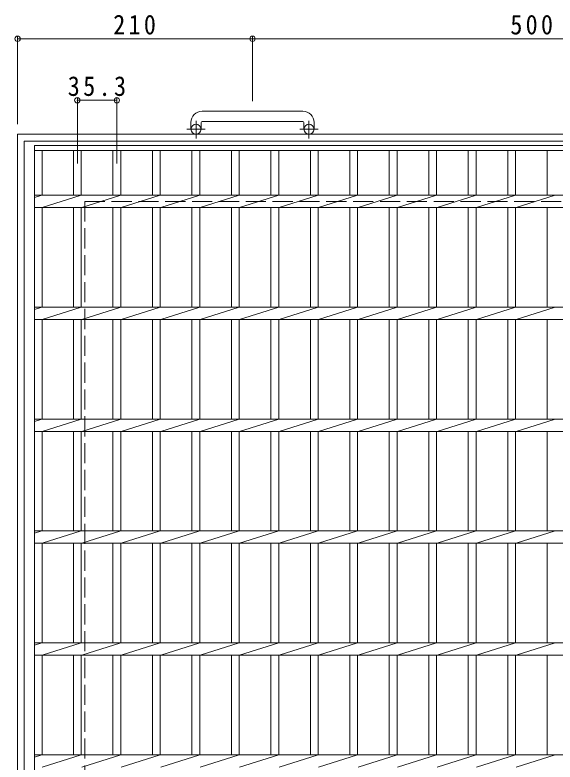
# Model space of a CAD drawing. Units: millimetres, scale not verified. Extents: x -1057 to 1091, y -818 to 814.
# Drawn here: x -1028 to -545, y 4 to 672 of the extents above; entities that cross this region are included whole.
import ezdxf

# ---------------------------------------------------------------- set-up
doc = ezdxf.new("R2010")
doc.units = ezdxf.units.MM
doc.header["$LTSCALE"] = 6
doc.header["$PDMODE"] = 32
doc.header["$PDSIZE"] = 4.8
doc.linetypes.add('CHAIN1', pattern=[8, 5, -1, 1, -1])
doc.linetypes.add('DASHED3', pattern=[4, 3, -1])
for name, color, linetype, lineweight in [('B-1', 2, 'Continuous', 9), ('B-2', 3, 'Continuous', 9), ('B-4', 7, 'Continuous', 9)]:
    doc.layers.add(name, color=color, linetype=linetype, lineweight=lineweight)
doc.styles.add('ＭＳ ゴシック', font='')
doc.styles.get('ＭＳ ゴシック').set_extended_font_data('MS Gothic')

msp = doc.modelspace()

# ---------------------------------------------------------------- linework, layer by layer
at = {"layer": 'B-1'}
for p, q in [((-770.947, 585.974), (-860.947, 585.974)), ((-870.947, 575.974), (-870.947, 569.874)), ((-861.947, 575.974), (-861.947, 569.874)), ((-860.947, 576.974), (-770.947, 576.974)), ((-769.947, 575.974), (-769.947, 569.874)), ((-760.947, 575.974), (-760.947, 569.874)), ((-1025.947, 565.374), (-1025.947, -354.626)), ((-1025.947, 565.374), (-105.947, 565.374)), ((-1019.947, 559.374), (-1019.947, -348.626)), ((-1019.947, 559.374), (-111.947, 559.374))]:
    msp.add_line(p, q, dxfattribs=at)
at = {"layer": 'B-1', "linetype": 'CHAIN1'}
for p, q in [((-866.447, 561.767), (-866.447, 577.364)), ((-765.447, 561.767), (-765.447, 577.364)), ((-858.284, 569.874), (-874.691, 569.874)), ((-757.284, 569.874), (-773.691, 569.874))]:
    msp.add_line(p, q, dxfattribs=at)
at = {"layer": 'B-1', "linetype": 'DASHED3'}
for q in [(-965.947, -294.626), (-165.947, 505.375)]:
    msp.add_line((-965.947, 505.375), q, dxfattribs=at)
at = {"layer": 'B-1'}
for centre in [(-866.447, 569.874), (-765.447, 569.874)]:
    msp.add_circle(centre, 4.5, dxfattribs=at)
for centre, radius, start, end in [((-860.947, 575.974), 10, 90, 180), ((-770.947, 575.974), 10, 0, 90), ((-860.947, 575.974), 1, 90, 180), ((-770.947, 575.974), 1, 0, 90)]:
    msp.add_arc(centre, radius, start, end, dxfattribs=at)
at = {"layer": 'B-2'}
for p, q in [((-1010.947, -344.626), (-1010.947, 555.374)), ((-1010.947, 555.374), (-120.947, 555.374)), ((-1010.947, 550.875), (-120.947, 550.875)), ((-1003.947, 510.874), (-1003.947, 550.875)), ((-976.047, 550.875), (-976.047, 510.874)), ((-969.047, 550.875), (-969.047, 510.874)), ((-940.747, 550.875), (-940.747, 510.874)), ((-933.747, 550.875), (-933.747, 510.874)), ((-905.447, 550.875), (-905.447, 510.874)), ((-898.447, 550.875), (-898.447, 510.874)), ((-870.147, 550.875), (-870.147, 510.874)), ((-863.147, 550.875), (-863.147, 510.874)), ((-834.847, 550.875), (-834.847, 510.874)), ((-827.847, 550.875), (-827.847, 510.874)), ((-799.547, 550.875), (-799.547, 510.874)), ((-792.547, 550.875), (-792.547, 510.874)), ((-764.247, 550.875), (-764.247, 510.874)), ((-757.247, 550.875), (-757.247, 510.874)), ((-728.947, 550.875), (-728.947, 510.874)), ((-721.947, 550.875), (-721.947, 510.874)), ((-693.647, 550.875), (-693.647, 510.874)), ((-686.647, 550.875), (-686.647, 510.874)), ((-658.347, 550.875), (-658.347, 510.874)), ((-651.347, 550.875), (-651.347, 510.874)), ((-623.047, 550.875), (-623.047, 510.874)), ((-616.047, 550.875), (-616.047, 510.874)), ((-587.747, 550.875), (-587.747, 510.874)), ((-580.747, 550.875), (-580.747, 510.874)), ((-552.446, 550.875), (-552.446, 510.874)), ((-1010.947, 508.794), (-1004.347, 510.874)), ((-1010.947, 510.874), (-120.947, 510.874)), ((-1003.947, 499.875), (-969.047, 510.874)), ((-968.647, 499.875), (-933.747, 510.874)), ((-933.347, 499.875), (-898.447, 510.874)), ((-898.047, 499.875), (-863.147, 510.874)), ((-862.747, 499.875), (-827.847, 510.874)), ((-827.447, 499.875), (-792.547, 510.874)), ((-792.147, 499.875), (-757.247, 510.874)), ((-756.847, 499.875), (-721.947, 510.874)), ((-721.547, 499.875), (-686.647, 510.874)), ((-686.247, 499.875), (-651.347, 510.874)), ((-650.947, 499.875), (-616.047, 510.874)), ((-615.647, 499.875), (-580.747, 510.874)), ((-580.347, 499.875), (-545.447, 510.874)), ((-1010.947, 499.875), (-120.947, 499.875)), ((-1003.947, 410.874), (-1003.947, 499.875)), ((-976.047, 499.875), (-976.047, 410.874)), ((-969.047, 499.875), (-969.047, 410.874)), ((-940.747, 499.875), (-940.747, 410.874)), ((-933.747, 499.875), (-933.747, 410.874)), ((-905.447, 499.875), (-905.447, 410.874)), ((-898.447, 499.875), (-898.447, 410.874)), ((-870.147, 499.875), (-870.147, 410.874)), ((-863.147, 499.875), (-863.147, 410.874)), ((-834.847, 499.875), (-834.847, 410.874)), ((-827.847, 499.875), (-827.847, 410.874)), ((-799.547, 499.875), (-799.547, 410.874)), ((-792.547, 499.875), (-792.547, 410.874)), ((-764.247, 499.875), (-764.247, 410.874)), ((-757.247, 499.875), (-757.247, 410.874)), ((-728.947, 499.875), (-728.947, 410.874)), ((-721.947, 499.875), (-721.947, 410.874)), ((-693.647, 499.875), (-693.647, 410.874)), ((-686.647, 499.875), (-686.647, 410.874)), ((-658.347, 499.875), (-658.347, 410.874)), ((-651.347, 499.875), (-651.347, 410.874)), ((-623.047, 499.875), (-623.047, 410.874)), ((-616.047, 499.875), (-616.047, 410.874)), ((-587.747, 499.875), (-587.747, 410.874)), ((-580.747, 499.875), (-580.747, 410.874)), ((-552.446, 499.875), (-552.446, 410.874)), ((-1010.947, 408.794), (-1004.347, 410.874)), ((-1010.947, 410.874), (-120.947, 410.874)), ((-1003.947, 399.875), (-969.047, 410.874)), ((-968.647, 399.875), (-933.747, 410.874)), ((-933.347, 399.875), (-898.447, 410.874)), ((-898.047, 399.875), (-863.147, 410.874)), ((-862.747, 399.875), (-827.847, 410.874)), ((-827.447, 399.875), (-792.547, 410.874)), ((-792.147, 399.875), (-757.247, 410.874)), ((-756.847, 399.875), (-721.947, 410.874)), ((-721.547, 399.875), (-686.647, 410.874)), ((-686.247, 399.875), (-651.347, 410.874)), ((-650.947, 399.875), (-616.047, 410.874)), ((-615.647, 399.875), (-580.747, 410.874)), ((-580.347, 399.875), (-545.447, 410.874)), ((-1010.947, 399.875), (-120.947, 399.875)), ((-1003.947, 310.874), (-1003.947, 399.875)), ((-976.047, 399.875), (-976.047, 310.874)), ((-969.047, 399.875), (-969.047, 310.874)), ((-940.747, 399.875), (-940.747, 310.874)), ((-933.747, 399.875), (-933.747, 310.874)), ((-905.447, 399.875), (-905.447, 310.874)), ((-898.447, 399.875), (-898.447, 310.874)), ((-870.147, 399.875), (-870.147, 310.874)), ((-863.147, 399.875), (-863.147, 310.874)), ((-834.847, 399.875), (-834.847, 310.874)), ((-827.847, 399.875), (-827.847, 310.874)), ((-799.547, 399.875), (-799.547, 310.874)), ((-792.547, 399.875), (-792.547, 310.874)), ((-764.247, 399.875), (-764.247, 310.874)), ((-757.247, 399.875), (-757.247, 310.874)), ((-728.947, 399.875), (-728.947, 310.874)), ((-721.947, 399.875), (-721.947, 310.874)), ((-693.647, 399.875), (-693.647, 310.874)), ((-686.647, 399.875), (-686.647, 310.874)), ((-658.347, 399.875), (-658.347, 310.874)), ((-651.347, 399.875), (-651.347, 310.874)), ((-623.047, 399.875), (-623.047, 310.874)), ((-616.047, 399.875), (-616.047, 310.874)), ((-587.747, 399.875), (-587.747, 310.874)), ((-580.747, 399.875), (-580.747, 310.874)), ((-552.446, 399.875), (-552.446, 310.874)), ((-1010.947, 308.793), (-1004.347, 310.874)), ((-1010.947, 310.874), (-120.947, 310.874)), ((-1003.947, 299.874), (-969.047, 310.874)), ((-968.647, 299.874), (-933.747, 310.874)), ((-933.347, 299.874), (-898.447, 310.874)), ((-898.047, 299.874), (-863.147, 310.874)), ((-862.747, 299.874), (-827.847, 310.874)), ((-827.447, 299.874), (-792.547, 310.874)), ((-792.147, 299.874), (-757.247, 310.874)), ((-756.847, 299.874), (-721.947, 310.874)), ((-721.547, 299.874), (-686.647, 310.874)), ((-686.247, 299.874), (-651.347, 310.874)), ((-650.947, 299.874), (-616.047, 310.874)), ((-615.647, 299.874), (-580.747, 310.874)), ((-580.347, 299.874), (-545.447, 310.874)), ((-1010.947, 299.874), (-120.947, 299.874)), ((-1003.947, 210.874), (-1003.947, 299.874)), ((-976.047, 299.874), (-976.047, 210.874)), ((-969.047, 299.874), (-969.047, 210.874)), ((-940.747, 299.874), (-940.747, 210.874)), ((-933.747, 299.874), (-933.747, 210.874)), ((-905.447, 299.874), (-905.447, 210.874)), ((-898.447, 299.874), (-898.447, 210.874)), ((-870.147, 299.874), (-870.147, 210.874)), ((-863.147, 299.874), (-863.147, 210.874)), ((-834.847, 299.874), (-834.847, 210.874)), ((-827.847, 299.874), (-827.847, 210.874)), ((-799.547, 299.874), (-799.547, 210.874)), ((-792.547, 299.874), (-792.547, 210.874)), ((-764.247, 299.874), (-764.247, 210.874)), ((-757.247, 299.874), (-757.247, 210.874)), ((-728.947, 299.874), (-728.947, 210.874)), ((-721.947, 299.874), (-721.947, 210.874)), ((-693.647, 299.874), (-693.647, 210.874)), ((-686.647, 299.874), (-686.647, 210.874)), ((-658.347, 299.874), (-658.347, 210.874)), ((-651.347, 299.874), (-651.347, 210.874)), ((-623.047, 299.874), (-623.047, 210.874)), ((-616.047, 299.874), (-616.047, 210.874)), ((-587.747, 299.874), (-587.747, 210.874)), ((-580.747, 299.874), (-580.747, 210.874)), ((-552.446, 299.874), (-552.446, 210.874)), ((-1010.947, 208.794), (-1004.347, 210.874)), ((-1010.947, 210.874), (-120.947, 210.874)), ((-1003.947, 199.874), (-969.047, 210.874)), ((-968.647, 199.874), (-933.747, 210.874)), ((-933.347, 199.874), (-898.447, 210.874)), ((-898.047, 199.874), (-863.147, 210.874)), ((-862.747, 199.874), (-827.847, 210.874)), ((-827.447, 199.874), (-792.547, 210.874)), ((-792.147, 199.874), (-757.247, 210.874)), ((-756.847, 199.874), (-721.947, 210.874)), ((-721.547, 199.874), (-686.647, 210.874)), ((-686.247, 199.874), (-651.347, 210.874)), ((-650.947, 199.874), (-616.047, 210.874)), ((-615.647, 199.874), (-580.747, 210.874)), ((-580.347, 199.874), (-545.447, 210.874)), ((-1010.947, 199.874), (-120.947, 199.874)), ((-1003.947, 110.874), (-1003.947, 199.874)), ((-976.047, 199.874), (-976.047, 110.874)), ((-969.047, 199.874), (-969.047, 110.874)), ((-940.747, 199.874), (-940.747, 110.874)), ((-933.747, 199.874), (-933.747, 110.874)), ((-905.447, 199.874), (-905.447, 110.874)), ((-898.447, 199.874), (-898.447, 110.874)), ((-870.147, 199.874), (-870.147, 110.874)), ((-863.147, 199.874), (-863.147, 110.874)), ((-834.847, 199.874), (-834.847, 110.874)), ((-827.847, 199.874), (-827.847, 110.874)), ((-799.547, 199.874), (-799.547, 110.874)), ((-792.547, 199.874), (-792.547, 110.874)), ((-764.247, 199.874), (-764.247, 110.874)), ((-757.247, 199.874), (-757.247, 110.874)), ((-728.947, 199.874), (-728.947, 110.874)), ((-721.947, 199.874), (-721.947, 110.874)), ((-693.647, 199.874), (-693.647, 110.874)), ((-686.647, 199.874), (-686.647, 110.874)), ((-658.347, 199.874), (-658.347, 110.874)), ((-651.347, 199.874), (-651.347, 110.874)), ((-623.047, 199.874), (-623.047, 110.874)), ((-616.047, 199.874), (-616.047, 110.874)), ((-587.747, 199.874), (-587.747, 110.874)), ((-580.747, 199.874), (-580.747, 110.874)), ((-552.446, 199.874), (-552.446, 110.874)), ((-1010.947, 108.794), (-1004.347, 110.874)), ((-1010.947, 110.874), (-120.947, 110.874)), ((-1003.947, 99.875), (-969.047, 110.874)), ((-968.647, 99.875), (-933.747, 110.874)), ((-933.347, 99.875), (-898.447, 110.874)), ((-898.047, 99.875), (-863.147, 110.874)), ((-862.747, 99.875), (-827.847, 110.874)), ((-827.447, 99.875), (-792.547, 110.874)), ((-792.147, 99.875), (-757.247, 110.874)), ((-756.847, 99.875), (-721.947, 110.874)), ((-721.547, 99.875), (-686.647, 110.874)), ((-686.247, 99.875), (-651.347, 110.874)), ((-650.947, 99.875), (-616.047, 110.874)), ((-615.647, 99.875), (-580.747, 110.874)), ((-580.347, 99.875), (-545.447, 110.874)), ((-1010.947, 99.875), (-120.947, 99.875)), ((-1003.947, 10.874), (-1003.947, 99.875)), ((-976.047, 99.875), (-976.047, 10.874)), ((-969.047, 99.875), (-969.047, 10.874)), ((-940.747, 99.875), (-940.747, 10.874)), ((-933.747, 99.875), (-933.747, 10.874)), ((-905.447, 99.875), (-905.447, 10.874)), ((-898.447, 99.875), (-898.447, 10.874)), ((-870.147, 99.875), (-870.147, 10.874)), ((-863.147, 99.875), (-863.147, 10.874)), ((-834.847, 99.875), (-834.847, 10.874)), ((-827.847, 99.875), (-827.847, 10.874)), ((-799.547, 99.875), (-799.547, 10.874)), ((-792.547, 99.875), (-792.547, 10.874)), ((-764.247, 99.875), (-764.247, 10.874)), ((-757.247, 99.875), (-757.247, 10.874)), ((-728.947, 99.875), (-728.947, 10.874)), ((-721.947, 99.875), (-721.947, 10.874)), ((-693.647, 99.875), (-693.647, 10.874)), ((-686.647, 99.875), (-686.647, 10.874)), ((-658.347, 99.875), (-658.347, 10.874)), ((-651.347, 99.875), (-651.347, 10.874)), ((-623.047, 99.875), (-623.047, 10.874)), ((-616.047, 99.875), (-616.047, 10.874)), ((-587.747, 99.875), (-587.747, 10.874)), ((-580.747, 99.875), (-580.747, 10.874)), ((-552.446, 99.875), (-552.446, 10.874)), ((-1010.947, 8.794), (-1004.347, 10.874)), ((-1010.947, 10.874), (-120.947, 10.874)), ((-1003.947, -0.125), (-969.047, 10.874)), ((-968.647, -0.125), (-933.747, 10.874)), ((-933.347, -0.125), (-898.447, 10.874)), ((-898.047, -0.125), (-863.147, 10.874)), ((-862.747, -0.125), (-827.847, 10.874)), ((-827.447, -0.125), (-792.547, 10.874)), ((-792.147, -0.125), (-757.247, 10.874)), ((-756.847, -0.125), (-721.947, 10.874)), ((-721.547, -0.125), (-686.647, 10.874)), ((-686.247, -0.125), (-651.347, 10.874)), ((-650.947, -0.125), (-616.047, 10.874)), ((-615.647, -0.125), (-580.747, 10.874)), ((-580.347, -0.125), (-545.447, 10.874))]:
    msp.add_line(p, q, dxfattribs=at)
at = {"layer": 'B-4'}
for p, q in [((-1025.947, 574.374), (-1025.947, 652.578)), ((-1025.947, 650.778), (-815.947, 650.778)), ((-815.947, 594.974), (-815.947, 652.578)), ((-815.947, 650.778), (-315.947, 650.778)), ((-972.547, 539.322), (-972.547, 597.622)), ((-972.547, 595.822), (-937.247, 595.822)), ((-937.247, 539.322), (-937.247, 597.622))]:
    msp.add_line(p, q, dxfattribs=at)
for p in [(-1025.947, 650.778), (-815.947, 650.778), (-972.547, 595.822), (-937.247, 595.822)]:
    msp.add_point(p, dxfattribs=at)

# ---------------------------------------------------------------- texts
at = {"layer": 'B-4', "color": 2, "char_height": 17.6, "attachment_point": 7, "style": 'ＭＳ ゴシック'}
for s, insert in [('\\T1.27;\\W0.9;210', (-940.447, 654.377)), ('\\T1.27;\\W0.9;500', (-585.447, 654.377)), ('\\T1.28;\\W0.9;35.3', (-981.147, 599.422))]:
    msp.add_mtext(s, dxfattribs=dict(at, insert=insert))

doc.saveas('drawing.dxf')
